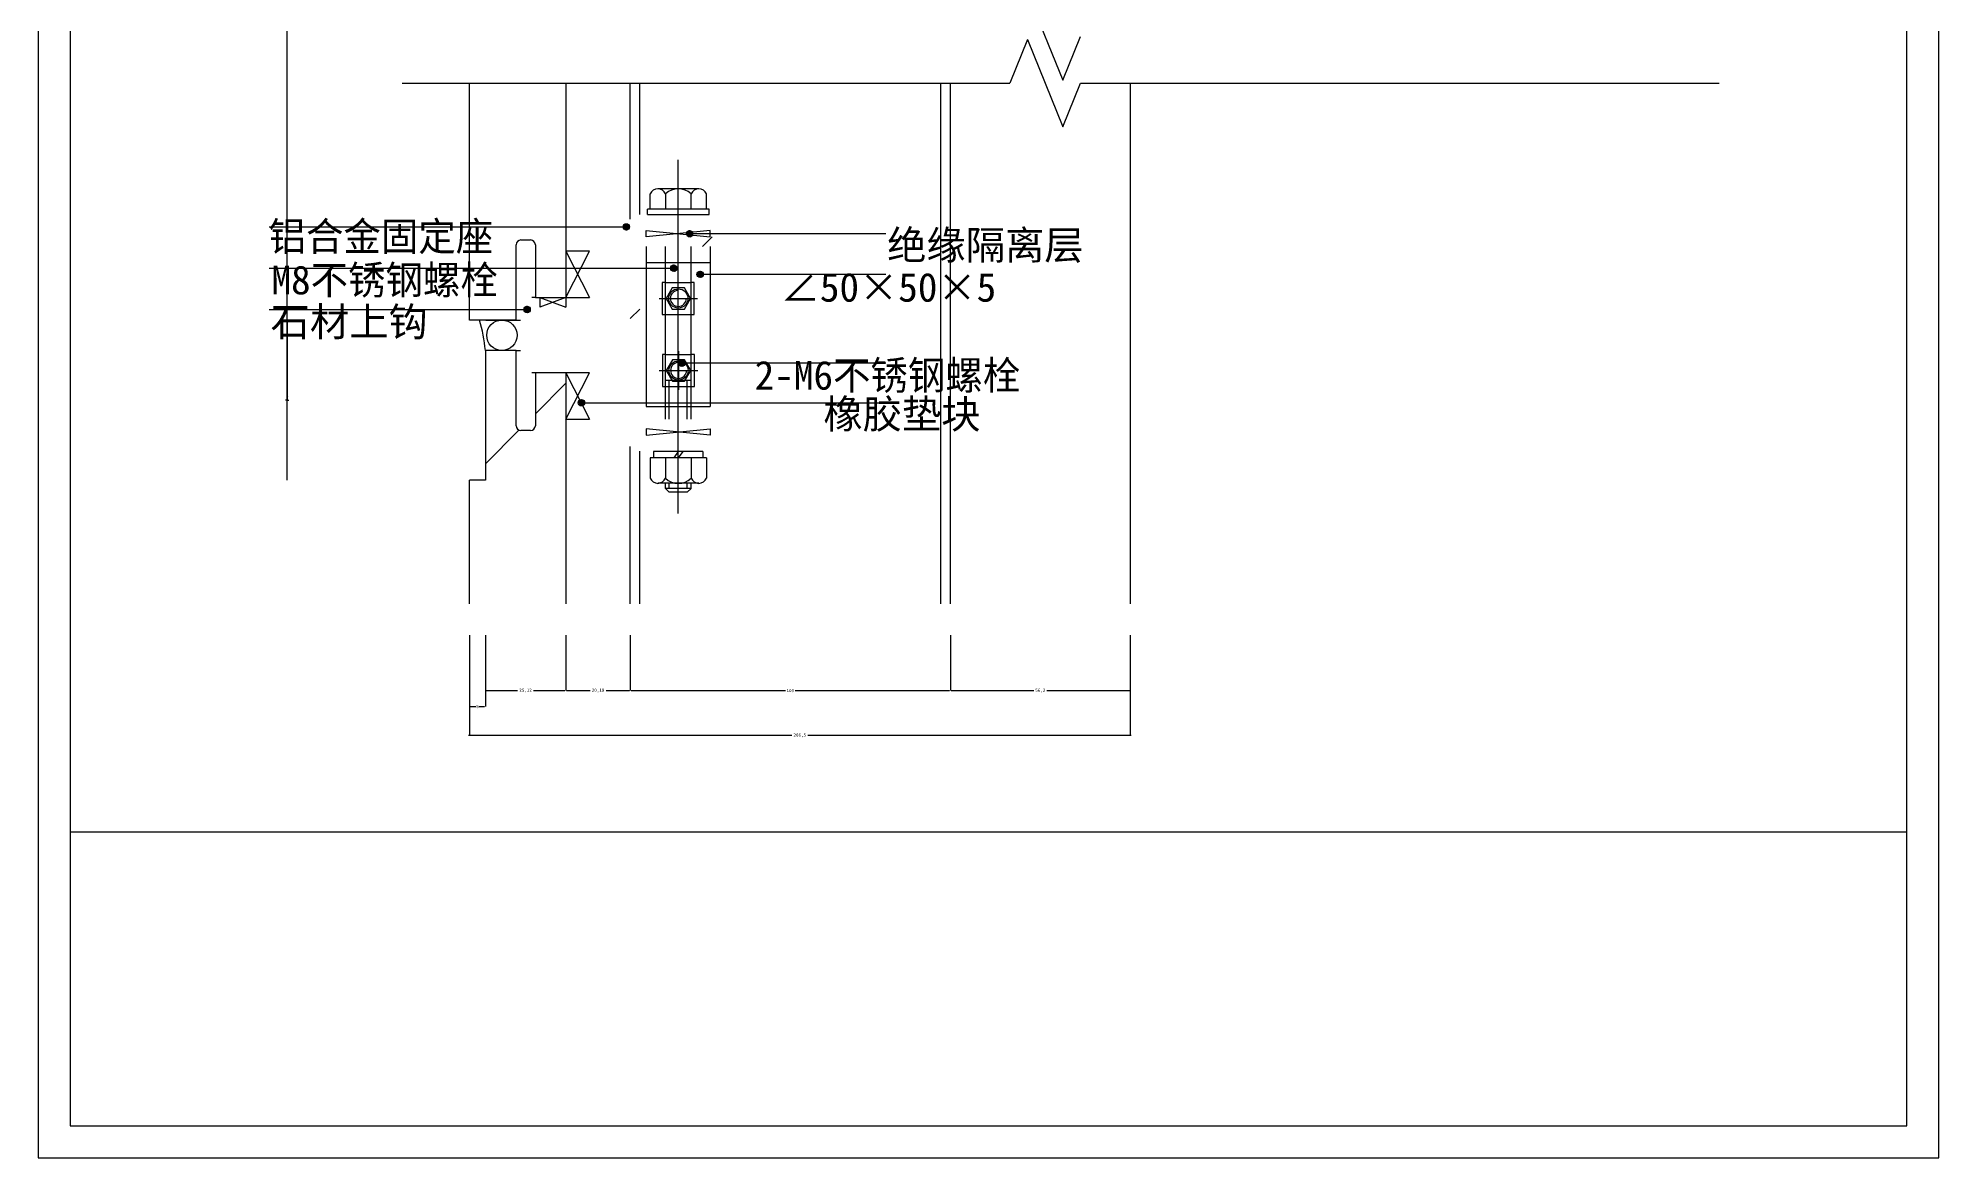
# Model space of a CAD drawing. Header units: metres. Extents: x -1269 to -675, y -2694 to -1854.
# Drawn here: x -1269 to -675, y -2694 to -2344 of the extents above; entities that cross this region are included whole.
import ezdxf

# ---------------------------------------------------------------- set-up
doc = ezdxf.new("R2010")
doc.units = ezdxf.units.M
for name, color, linetype in [('ASHADE', 1, 'Continuous'), ('图层1', 8, 'Continuous'), ('图框', 5, 'Continuous'), ('外形', 3, 'Continuous'), ('文字标注1', 4, 'Continuous'), ('轴线', 6, 'Continuous')]:
    doc.layers.add(name, color=color, linetype=linetype)
doc.dimstyles.get("Standard").update_dxf_attribs({"dimtxt": 2.5, "dimasz": 2.5, "dimexe": 1.25, "dimexo": 0.625, "dimtad": 1, "dimcen": 2.5, "dimazin": 3, "dimtfac": 1, "dimtmove": 0, "dimatfit": 3})

# ---------------------------------------------------------------- blocks, each defined once
blk = doc.blocks.new('_CLOSEDFILLED')
at = {"color": 0, "linetype": 'BYBLOCK'}
blk.add_solid([(-1, 0.2), (0, 0), (-1, -0.2)], dxfattribs=at)
blk = doc.blocks.new('*D8')
for p, q in [((-1191.6, -2036.36), (-1191.6, -2234.11)), ((-1191.85, -2234.11), (-1192.1, -2234.11)), ((-1191.6, -2431.86), (-1191.6, -2234.11)), ((-1191.6, -2234.11), (-1191.6, -2234.11)), ((-1191.35, -2234.11), (-1191.1, -2234.11))]:
    blk.add_line(p, q)
at = {"layer": 'Defpoints'}
for p in [(-1191.6, -2036.36), (-1191.6, -2234.11), (-1191.6, -2431.86)]:
    blk.add_point(p, dxfattribs=at)
at = {"xscale": 0.25, "yscale": 0.25}
blk.add_blockref('_CLOSEDFILLED', (-1191.6, -2234.11), dxfattribs=at)
at = {"xscale": 0.25, "yscale": 0.25, "rotation": 180}
blk.add_blockref('_CLOSEDFILLED', (-1191.6, -2234.11), dxfattribs=at)
at = {"insert": (-1191.6, -2232.985), "char_height": 1, "attachment_point": 5}
blk.add_mtext('700', dxfattribs=at)
blk = doc.blocks.new('*D9')
for p, q in [((-1191.6, -2431.86), (-1191.6, -2456.86)), ((-1191.85, -2456.86), (-1192.1, -2456.86)), ((-1191.6, -2481.86), (-1191.6, -2456.86)), ((-1191.6, -2456.86), (-1191.6, -2456.86)), ((-1191.35, -2456.86), (-1191.1, -2456.86))]:
    blk.add_line(p, q)
at = {"layer": 'Defpoints'}
for p in [(-1191.6, -2431.86), (-1191.6, -2456.86), (-1191.6, -2481.86)]:
    blk.add_point(p, dxfattribs=at)
at = {"xscale": 0.25, "yscale": 0.25}
blk.add_blockref('_CLOSEDFILLED', (-1191.6, -2456.86), dxfattribs=at)
at = {"xscale": 0.25, "yscale": 0.25, "rotation": 180}
blk.add_blockref('_CLOSEDFILLED', (-1191.6, -2456.86), dxfattribs=at)
at = {"insert": (-1191.6, -2455.735), "char_height": 1, "attachment_point": 5}
blk.add_mtext('0', dxfattribs=at)
blk = doc.blocks.new('*D10')
for p, q in [((-1191.6, -1986.36), (-1191.6, -2234.11)), ((-1191.85, -2234.11), (-1192.1, -2234.11)), ((-1191.6, -2481.86), (-1191.6, -2234.11)), ((-1191.6, -2234.11), (-1191.6, -2234.11)), ((-1191.35, -2234.11), (-1191.1, -2234.11))]:
    blk.add_line(p, q)
at = {"layer": 'Defpoints'}
for p in [(-1191.6, -1986.36), (-1191.6, -2234.11), (-1191.6, -2481.86)]:
    blk.add_point(p, dxfattribs=at)
at = {"xscale": 0.25, "yscale": 0.25}
blk.add_blockref('_CLOSEDFILLED', (-1191.6, -2234.11), dxfattribs=at)
at = {"xscale": 0.25, "yscale": 0.25, "rotation": 180}
blk.add_blockref('_CLOSEDFILLED', (-1191.6, -2234.11), dxfattribs=at)
at = {"insert": (-1191.6, -2232.985), "char_height": 1, "attachment_point": 5}
blk.add_mtext('800', dxfattribs=at)
blk = doc.blocks.new('*D11')
for p, q in [((-1134.68, -2530.23), (-1134.68, -2552.57)), ((-1129.68, -2530.23), (-1129.68, -2552.57)), ((-1134.43, -2552.57), (-1132.68, -2552.57)), ((-1131.68, -2552.57), (-1129.93, -2552.57))]:
    blk.add_line(p, q)
at = {"layer": 'Defpoints'}
for p in [(-1134.68, -2530.23), (-1129.68, -2530.23), (-1134.68, -2552.57)]:
    blk.add_point(p, dxfattribs=at)
at = {"xscale": 0.25, "yscale": 0.25, "rotation": 180}
blk.add_blockref('_CLOSEDFILLED', (-1134.68, -2552.57), dxfattribs=at)
at = {"xscale": 0.25, "yscale": 0.25}
blk.add_blockref('_CLOSEDFILLED', (-1129.68, -2552.57), dxfattribs=at)
at = {"insert": (-1132.18, -2552.57), "char_height": 1, "attachment_point": 5}
blk.add_mtext('5', dxfattribs=at)
blk = doc.blocks.new('*D12')
for p, q in [((-1129.68, -2530.23), (-1129.68, -2547.57)), ((-1104.56, -2530.23), (-1104.56, -2547.57)), ((-1129.43, -2547.57), (-1119.62, -2547.57)), ((-1114.62, -2547.57), (-1104.81, -2547.57))]:
    blk.add_line(p, q)
at = {"layer": 'Defpoints'}
for p in [(-1129.68, -2530.23), (-1104.56, -2530.23), (-1129.68, -2547.57)]:
    blk.add_point(p, dxfattribs=at)
at = {"xscale": 0.25, "yscale": 0.25, "rotation": 180}
blk.add_blockref('_CLOSEDFILLED', (-1129.68, -2547.57), dxfattribs=at)
at = {"xscale": 0.25, "yscale": 0.25}
blk.add_blockref('_CLOSEDFILLED', (-1104.56, -2547.57), dxfattribs=at)
at = {"insert": (-1117.12, -2547.57), "char_height": 1, "attachment_point": 5}
blk.add_mtext('25,12', dxfattribs=at)
blk = doc.blocks.new('*D13')
for p, q in [((-1104.56, -2530.23), (-1104.56, -2547.57)), ((-1084.38, -2530.23), (-1084.38, -2547.57)), ((-1104.31, -2547.57), (-1096.97, -2547.57)), ((-1091.97, -2547.57), (-1084.63, -2547.57))]:
    blk.add_line(p, q)
at = {"layer": 'Defpoints'}
for p in [(-1104.56, -2530.23), (-1084.38, -2530.23), (-1104.56, -2547.57)]:
    blk.add_point(p, dxfattribs=at)
at = {"xscale": 0.25, "yscale": 0.25, "rotation": 180}
blk.add_blockref('_CLOSEDFILLED', (-1104.56, -2547.57), dxfattribs=at)
at = {"xscale": 0.25, "yscale": 0.25}
blk.add_blockref('_CLOSEDFILLED', (-1084.38, -2547.57), dxfattribs=at)
at = {"insert": (-1094.47, -2547.57), "char_height": 1, "attachment_point": 5}
blk.add_mtext('20,18', dxfattribs=at)
blk = doc.blocks.new('*D14')
for p, q in [((-1084.38, -2530.23), (-1084.38, -2547.57)), ((-984.38, -2530.23), (-984.38, -2547.57)), ((-1084.13, -2547.57), (-1035.88, -2547.57)), ((-1032.88, -2547.57), (-984.63, -2547.57))]:
    blk.add_line(p, q)
at = {"layer": 'Defpoints'}
for p in [(-1084.38, -2530.23), (-984.38, -2530.23), (-1084.38, -2547.57)]:
    blk.add_point(p, dxfattribs=at)
at = {"xscale": 0.25, "yscale": 0.25, "rotation": 180}
blk.add_blockref('_CLOSEDFILLED', (-1084.38, -2547.57), dxfattribs=at)
at = {"xscale": 0.25, "yscale": 0.25}
blk.add_blockref('_CLOSEDFILLED', (-984.38, -2547.57), dxfattribs=at)
at = {"insert": (-1034.38, -2547.57), "char_height": 1, "attachment_point": 5}
blk.add_mtext('100', dxfattribs=at)
blk = doc.blocks.new('*D15')
for p, q in [((-984.38, -2530.23), (-984.38, -2547.57)), ((-928.18, -2530.23), (-928.18, -2547.57)), ((-984.13, -2547.57), (-958.28, -2547.57)), ((-954.28, -2547.57), (-928.43, -2547.57))]:
    blk.add_line(p, q)
at = {"layer": 'Defpoints'}
for p in [(-984.38, -2530.23), (-928.18, -2530.23), (-984.38, -2547.57)]:
    blk.add_point(p, dxfattribs=at)
at = {"xscale": 0.25, "yscale": 0.25, "rotation": 180}
blk.add_blockref('_CLOSEDFILLED', (-984.38, -2547.57), dxfattribs=at)
at = {"xscale": 0.25, "yscale": 0.25}
blk.add_blockref('_CLOSEDFILLED', (-928.18, -2547.57), dxfattribs=at)
at = {"insert": (-956.28, -2547.57), "char_height": 1, "attachment_point": 5}
blk.add_mtext('56,2', dxfattribs=at)
blk = doc.blocks.new('*D16')
for p, q in [((-1134.68, -2530.23), (-1134.68, -2561.57)), ((-928.18, -2530.23), (-928.18, -2561.57)), ((-1033.93, -2561.57), (-1134.93, -2561.57)), ((-927.93, -2561.57), (-1028.93, -2561.57))]:
    blk.add_line(p, q)
at = {"layer": 'Defpoints'}
for p in [(-1134.68, -2530.23), (-928.18, -2530.23), (-928.18, -2561.57)]:
    blk.add_point(p, dxfattribs=at)
at = {"xscale": 0.25, "yscale": 0.25}
blk.add_blockref('_CLOSEDFILLED', (-1134.68, -2561.57), dxfattribs=at)
at = {"xscale": 0.25, "yscale": 0.25, "rotation": 180}
blk.add_blockref('_CLOSEDFILLED', (-928.18, -2561.57), dxfattribs=at)
at = {"insert": (-1031.43, -2561.57), "char_height": 1, "attachment_point": 5}
blk.add_mtext('206,5', dxfattribs=at)

msp = doc.modelspace()

# ---------------------------------------------------------------- hatches: boundary and pattern name
at = {"layer": 'ASHADE'}
h = msp.add_hatch(dxfattribs=at)
h.set_pattern_fill('SOLID')
h.paths.add_polyline_path([(-1086.64, -2402.77, 1), (-1084.64, -2402.77, 1)])
h = msp.add_hatch(dxfattribs=at)
h.set_pattern_fill('SOLID')
h.paths.add_polyline_path([(-1066.85, -2404.91, 1), (-1064.85, -2404.91, 1)])
h = msp.add_hatch(dxfattribs=at)
h.set_pattern_fill('SOLID')
h.paths.add_polyline_path([(-1071.82, -2415.67, 1), (-1069.82, -2415.67, 1)])
h = msp.add_hatch(dxfattribs=at)
h.set_pattern_fill('SOLID')
h.paths.add_polyline_path([(-1063.55, -2417.6, 1), (-1061.55, -2417.6, 1)])
h = msp.add_hatch(dxfattribs=at)
h.set_pattern_fill('SOLID')
h.paths.add_polyline_path([(-1117.64, -2428.57, 1), (-1115.64, -2428.57, 1)])
h = msp.add_hatch(dxfattribs=at)
h.set_pattern_fill('SOLID')
h.paths.add_polyline_path([(-1069.28, -2445.33, 1), (-1067.28, -2445.33, 1)])
h = msp.add_hatch(dxfattribs=at)
h.set_pattern_fill('SOLID')
h.paths.add_polyline_path([(-1100.64, -2457.68, 1), (-1098.64, -2457.68, 1)])
at = {"layer": '图层1'}
h = msp.add_hatch(dxfattribs=at)
h.set_pattern_fill('ANSI33', scale=50)
h.paths.add_polyline_path([(-1104.56, -2357.88), (-1134.68, -2357.88), (-1134.68, -2431.86), (-1120.06, -2431.86), (-1120.06, -2408.36, -0.41), (-1118.56, -2406.86), (-1115.56, -2406.86, -0.41), (-1114.06, -2408.36), (-1114.06, -2424.86), (-1104.56, -2424.86)])
h = msp.add_hatch(dxfattribs=at)
h.set_pattern_fill('AR-CONC', scale=10)
h.paths.add_polyline_path([(-928.18, -2520.43), (-783.02, -2520.43), (-783.02, -2357.88), (-928.18, -2357.88)])
h = msp.add_hatch(dxfattribs=at)
h.set_pattern_fill('ANSI31', scale=200)
h.paths.add_polyline_path([(-928.18, -2357.88), (-928.18, -2520.43), (-783.02, -2520.43), (-783.02, -2357.88)])
h = msp.add_hatch(dxfattribs=at)
h.set_pattern_fill('AR-SAND')
h.paths.add_polyline_path([(-1118.56, -2406.86, 0.41), (-1120.06, -2408.36), (-1120.06, -2424.86), (-1119.18, -2424.86), (-1119.18, -2413.19, -0.6), (-1117.93, -2410.86), (-1116.43, -2410.86, -0.6), (-1115.18, -2413.19), (-1115.18, -2424.86), (-1114.06, -2424.86), (-1114.06, -2408.36, 0.41), (-1115.56, -2406.86)])
h = msp.add_hatch(dxfattribs=at)
h.set_pattern_fill('ANSI31', scale=20)
h.paths.add_polyline_path([(-1059.38, -2408.86, -0.41), (-1057.38, -2410.86), (-1057.38, -2415.86), (-1054.38, -2415.86), (-1054.38, -2410.86, 0.41), (-1059.38, -2405.86), (-1069.38, -2405.86), (-1069.38, -2408.86)])
h.paths.add_polyline_path([(-1079.38, -2405.86, 0.41), (-1084.38, -2410.86), (-1084.38, -2460.86, 0.41), (-1079.38, -2465.86), (-1069.38, -2465.86), (-1069.38, -2462.86), (-1079.38, -2462.86, -0.41), (-1081.38, -2460.86), (-1081.38, -2410.86, -0.41), (-1079.38, -2408.86), (-1069.38, -2408.86), (-1069.38, -2405.86)])
h.paths.add_polyline_path([(-1059.38, -2465.86, 0.41), (-1054.38, -2460.86), (-1054.38, -2455.86), (-1057.38, -2455.86), (-1057.38, -2460.86, -0.41), (-1059.38, -2462.86), (-1069.38, -2462.86), (-1069.38, -2465.86)])
h = msp.add_hatch(dxfattribs=at)
h.set_pattern_fill('AR-SAND')
h.paths.add_polyline_path([(-1129.68, -2441.36, 0.05), (-1131.53, -2431.86), (-1124.51, -2431.86, 0.41), (-1129.26, -2436.61, 0.41), (-1124.51, -2441.36)])
h = msp.add_hatch(dxfattribs=at)
h.set_pattern_fill('ANSI37', scale=20)
h.paths.add_polyline_path([(-1129.26, -2436.61, 1), (-1119.76, -2436.61, 1)])
h = msp.add_hatch(dxfattribs=at)
h.set_pattern_fill('ANSI33', scale=50)
h.paths.add_polyline_path([(-1104.56, -2448.36), (-1114.06, -2448.36), (-1114.06, -2464.86, -0.41), (-1115.56, -2466.36), (-1118.56, -2466.36, -0.41), (-1120.06, -2464.86), (-1120.06, -2441.36), (-1129.68, -2441.36), (-1129.68, -2481.86), (-1134.68, -2481.86), (-1134.68, -2520.43), (-1104.56, -2520.43)])
h = msp.add_hatch(dxfattribs=at)
h.set_pattern_fill('AR-SAND')
h.paths.add_polyline_path([(-1119.18, -2441.86, -0.41), (-1118.68, -2441.36), (-1120.06, -2441.36), (-1120.06, -2464.86, 0.41), (-1118.56, -2466.36), (-1115.56, -2466.36, 0.41), (-1114.06, -2464.86), (-1114.06, -2448.36), (-1115.18, -2448.36), (-1115.18, -2460.03, -0.6), (-1116.43, -2462.36), (-1117.93, -2462.36, -0.6), (-1119.18, -2460.03)])

# ---------------------------------------------------------------- linework, layer by layer
for p, q in [((-960.27, -2329.71), (-949.24, -2357)), ((-960.27, -2344.24), (-965.78, -2357.88)), ((-960.27, -2344.24), (-949.24, -2371.53)), ((-949.24, -2357), (-943.72, -2343.36)), ((-1155.71, -2357.88), (-965.78, -2357.88)), ((-949.24, -2371.53), (-943.72, -2357.88)), ((-943.72, -2357.88), (-744.12, -2357.88)), ((-1078.18, -2397.26), (-1078.18, -2392.46)), ((-1062.98, -2390.86), (-1075.78, -2390.86)), ((-1060.58, -2397.26), (-1060.58, -2392.46)), ((-1078.98, -2398.86), (-1078.98, -2397.26)), ((-1078.98, -2398.86), (-1059.78, -2398.86)), ((-1079.38, -2405.86), (-1079.38, -2403.86)), ((-1079.38, -2403.86), (-1059.38, -2405.86)), ((-1059.38, -2403.86), (-1079.38, -2405.86)), ((-1059.38, -2405.86), (-1059.38, -2403.86)), ((-1104.56, -2410.36), (-1097.18, -2424.86)), ((-1097.18, -2410.36), (-1104.56, -2410.36)), ((-1104.56, -2424.86), (-1097.18, -2410.36)), ((-1079.38, -2408.86), (-1079.38, -2458.86)), ((-1073.4, -2462.86), (-1073.4, -2408.86)), ((-1065.4, -2462.86), (-1065.4, -2408.86)), ((-1059.38, -2408.86), (-1059.38, -2458.86)), ((-1079.38, -2413.86), (-1073.4, -2413.86)), ((-1065.4, -2413.86), (-1059.38, -2413.86)), ((-1114.06, -2424.86), (-1115.18, -2424.86)), ((-1112.68, -2424.86), (-1112.68, -2427.86)), ((-1104.56, -2424.86), (-1112.68, -2427.86)), ((-1112.68, -2424.86), (-1104.56, -2427.86)), ((-1104.56, -2424.86), (-1097.18, -2424.86)), ((-1104.56, -2424.86), (-1104.56, -2427.86)), ((-1104.56, -2462.86), (-1097.18, -2448.36)), ((-1104.56, -2448.36), (-1097.18, -2462.86)), ((-1097.18, -2448.36), (-1104.56, -2448.36)), ((-1073.4, -2450.59), (-1065.4, -2450.59)), ((-1072.2, -2462.86), (-1072.2, -2450.59)), ((-1066.6, -2462.86), (-1066.6, -2450.59)), ((-1079.38, -2458.86), (-1073.4, -2458.86)), ((-1065.4, -2458.86), (-1059.38, -2458.86)), ((-1104.56, -2462.86), (-1097.18, -2462.86)), ((-1079.38, -2465.86), (-1079.38, -2467.86)), ((-1059.38, -2467.86), (-1079.38, -2465.86)), ((-1079.38, -2467.86), (-1059.38, -2465.86)), ((-1059.38, -2465.86), (-1059.38, -2467.86)), ((-1078.2, -2474.86), (-1078.2, -2481.25)), ((-1060.6, -2474.86), (-1078.2, -2474.86)), ((-1077.12, -2472.86), (-1077.12, -2474.86)), ((-1061.68, -2472.86), (-1077.12, -2472.86)), ((-1061.68, -2474.86), (-1077.12, -2474.86)), ((-1073.4, -2474.86), (-1073.4, -2481.25)), ((-1069.38, -2472.86), (-1070.8, -2474.86)), ((-1067.97, -2472.86), (-1069.39, -2474.86)), ((-1065.4, -2474.86), (-1065.4, -2481.25)), ((-1061.68, -2472.86), (-1061.68, -2474.86)), ((-1060.6, -2474.86), (-1060.6, -2481.25)), ((-1063, -2482.85), (-1075.8, -2482.85)), ((-1073.4, -2484.45), (-1073.4, -2482.85)), ((-1072.2, -2484.45), (-1072.2, -2482.85)), ((-1066.6, -2484.45), (-1066.6, -2482.85)), ((-1065.4, -2484.45), (-1065.4, -2482.85)), ((-1065.4, -2484.45), (-1073.4, -2484.45)), ((-1073.4, -2484.45), (-1072.2, -2485.65)), ((-1066.6, -2485.65), (-1072.2, -2485.65)), ((-1066.6, -2485.65), (-1065.4, -2484.45))]:
    msp.add_line(p, q)
for points in [[(-1065.38, -2397.26), (-1065.38, -2392.46, 0.4), (-1073.38, -2392.46), (-1073.38, -2397.26)], [(-1078.2, -2481.25, 0.67), (-1073.4, -2481.25, 0.4), (-1065.4, -2481.25, 0.67), (-1060.6, -2481.25)]]:
    msp.add_lwpolyline(points, format="xyb")
for points in [[(-1059.78, -2398.86), (-1059.78, -2397.26), (-1078.98, -2397.26)], [(-1073.4, -2420.11), (-1074.38, -2420.11), (-1074.38, -2430.11), (-1073.4, -2430.11)], [(-1065.4, -2430.11), (-1064.38, -2430.11), (-1064.38, -2420.11), (-1065.4, -2420.11)], [(-1073.34, -2442.61), (-1074.32, -2442.61), (-1074.32, -2452.61), (-1073.34, -2452.61)], [(-1065.34, -2452.61), (-1064.32, -2452.61), (-1064.32, -2442.61), (-1065.34, -2442.61)]]:
    msp.add_lwpolyline(points)
msp.add_circle((-1124.51, -2436.61), 4.75)
for centre, radius, start, end in [((-1075.78, -2393.46), 2.6, 22.62, 157.38), ((-1062.98, -2393.46), 2.6, 22.62, 157.38), ((-1177.25, -2445.66), 47.76, 5.17, 16.8)]:
    msp.add_arc(centre, radius, start, end)
at = {"layer": 'ASHADE'}
for p, q in [((-1197.21, -2402.77), (-1085.64, -2402.77)), ((-1004.49, -2404.91), (-1065.85, -2404.91)), ((-1197.21, -2415.67), (-1070.82, -2415.67)), ((-1004.49, -2417.6), (-1062.55, -2417.6)), ((-1197.21, -2428.57), (-1116.64, -2428.57)), ((-1004.49, -2445.33), (-1068.28, -2445.33)), ((-1099.64, -2457.68), (-1004.28, -2457.68))]:
    msp.add_line(p, q, dxfattribs=at)
for centre in [(-1085.64, -2402.77), (-1065.85, -2404.91), (-1070.82, -2415.67), (-1062.55, -2417.6), (-1116.64, -2428.57), (-1068.28, -2445.33), (-1099.64, -2457.68)]:
    msp.add_circle(centre, 1, dxfattribs=at)
at = {"layer": '图层1'}
for p, q in [((-1269.46, -1853.52), (-1269.46, -2693.52)), ((-675.46, -2693.52), (-675.46, -1853.52)), ((-1081.38, -2398.87), (-1081.38, -2357.88)), ((-987.38, -2520.43), (-987.38, -2357.88)), ((-1073.4, -2413.86), (-1065.4, -2413.86)), ((-1073.4, -2420.11), (-1065.4, -2420.11)), ((-1120.06, -2431.86), (-1118.68, -2431.86)), ((-1073.4, -2430.11), (-1065.4, -2430.11)), ((-1120.06, -2441.36), (-1118.68, -2441.36)), ((-1073.34, -2442.61), (-1065.34, -2442.61)), ((-1114.06, -2448.36), (-1115.18, -2448.36)), ((-1073.34, -2452.61), (-1065.34, -2452.61)), ((-1073.4, -2458.86), (-1065.4, -2458.86)), ((-1081.38, -2520.43), (-1081.38, -2472.85)), ((-1269.46, -2693.52), (-675.46, -2693.52))]:
    msp.add_line(p, q, dxfattribs=at)
for points in [[(-1071.29, -2421.8), (-1073.2, -2425.11), (-1071.29, -2428.42), (-1067.47, -2428.42), (-1065.56, -2425.11), (-1067.47, -2421.8)], [(-1071.23, -2444.3), (-1073.14, -2447.61), (-1071.23, -2450.92), (-1067.41, -2450.92), (-1065.5, -2447.61), (-1067.41, -2444.3)]]:
    msp.add_lwpolyline(points, close=True, dxfattribs=at)
for centre in [(-1069.38, -2425.11), (-1069.32, -2447.61)]:
    msp.add_circle(centre, 3, dxfattribs=at)
for centre in [(-1069.38, -2425.11), (-1069.32, -2447.61)]:
    msp.add_arc(centre, 2.5, 90, 0, dxfattribs=at)
at = {"layer": '图框'}
for p, q in [((-1259.46, -1863.52), (-1259.46, -2683.52)), ((-685.46, -2683.52), (-685.46, -1863.52)), ((-1259.46, -2683.52), (-685.46, -2683.52))]:
    msp.add_line(p, q, dxfattribs=at)
at = {"layer": '外形'}
for p, q in [((-1134.68, -2431.86), (-1134.68, -2357.88)), ((-1104.56, -2357.88), (-1104.56, -2424.86)), ((-928.18, -2357.88), (-928.18, -2520.43)), ((-1120.06, -2431.86), (-1120.06, -2408.36)), ((-1118.56, -2406.86), (-1115.56, -2406.86)), ((-1114.06, -2408.36), (-1114.06, -2424.86)), ((-1114.06, -2424.86), (-1104.56, -2424.86)), ((-1120.06, -2431.86), (-1134.68, -2431.86)), ((-1129.56, -2431.86), (-1120.06, -2431.86)), ((-1129.68, -2441.36), (-1129.68, -2481.86)), ((-1120.06, -2441.36), (-1129.68, -2441.36)), ((-1120.06, -2464.86), (-1120.06, -2441.36)), ((-1114.06, -2448.36), (-1114.06, -2464.86)), ((-1104.56, -2448.36), (-1114.06, -2448.36)), ((-1104.56, -2448.36), (-1104.56, -2520.43)), ((-1115.56, -2466.36), (-1118.56, -2466.36)), ((-1134.68, -2520.43), (-1134.68, -2481.86)), ((-1129.68, -2481.86), (-1134.68, -2481.86)), ((-1259.46, -2591.68), (-685.46, -2591.68))]:
    msp.add_line(p, q, dxfattribs=at)
for centre, start, end in [((-1118.56, -2408.36), 90, 180), ((-1115.56, -2408.36), 0, 90), ((-1118.56, -2464.86), 180, 270), ((-1115.56, -2464.86), 270, 0)]:
    msp.add_arc(centre, 1.5, start, end, dxfattribs=at)
at = {"layer": '文字标注1'}
for p, q in [((-1084.38, -2400.36), (-1084.38, -2357.88)), ((-984.38, -2520.43), (-984.38, -2357.88)), ((-1084.38, -2520.43), (-1084.38, -2471.36))]:
    msp.add_line(p, q, dxfattribs=at)
at = {"layer": '轴线'}
for p, q in [((-1069.38, -2492.31), (-1069.38, -2381.85)), ((-1075.42, -2425.11), (-1063.34, -2425.11)), ((-1069.32, -2441.57), (-1069.32, -2453.65)), ((-1075.36, -2447.61), (-1063.28, -2447.61))]:
    msp.add_line(p, q, dxfattribs=at)

# ---------------------------------------------------------------- texts
at = {"layer": 'ASHADE', "char_height": 9, "attachment_point": 1}
for s, insert in [('铝合金固定座', (-1197.41, -2401.25)), ('{\\fSystem|b0|i0|c134|p32;绝缘隔离层}', (-1004.12, -2403.95)), ('M8不锈钢螺栓', (-1196.52, -2414.83)), ('∠50×50×5', (-1037.4, -2417.13)), ('{\\fSystem|b0|i0|c134|p32;石材上钩}', (-1196.75, -2427.9)), ('2-M6不锈钢螺栓', (-1045.53, -2444.6)), ('{\\fSystem|b0|i0|c134|p32;橡胶垫块}', (-1024.06, -2456.71))]:
    msp.add_mtext(s, dxfattribs=dict(at, insert=insert))

# ---------------------------------------------------------------- dimensions: what is measured, and where the dimension line sits
for p1, p2, text, picture in [((-1191.6, -1986.36), (-1191.6, -2481.86), '800', '*D10'), ((-1191.6, -2036.36), (-1191.6, -2431.86), '700', '*D8')]:
    dim = msp.add_linear_dim(base=(-1191.6, -2234.11), p1=p1, p2=p2, text=text, dimstyle='Standard')
    dim.commit()
    dim.dimension.update_dxf_attribs({"geometry": picture, "text_midpoint": (-1191.6, -2232.985)})
for base, p1, p2, picture, middle in [((-1191.6, -2456.86), (-1191.6, -2431.86), (-1191.6, -2481.86), '*D9', (-1191.6, -2455.735)), ((-928.18, -2561.57), (-928.18, -2530.23), (-1134.68, -2530.23), '*D16', (-1031.43, -2561.57)), ((-1134.68, -2552.57), (-1134.68, -2530.23), (-1129.68, -2530.23), '*D11', (-1132.18, -2552.57)), ((-1129.68, -2547.57), (-1129.68, -2530.23), (-1104.56, -2530.23), '*D12', (-1117.12, -2547.57)), ((-1104.56, -2547.57), (-1104.56, -2530.23), (-1084.38, -2530.23), '*D13', (-1094.47, -2547.57)), ((-1084.38, -2547.57), (-1084.38, -2530.23), (-984.38, -2530.23), '*D14', (-1034.38, -2547.57)), ((-984.38, -2547.57), (-984.38, -2530.23), (-928.18, -2530.23), '*D15', (-956.28, -2547.57))]:
    dim = msp.add_linear_dim(base=base, p1=p1, p2=p2, dimstyle='Standard')
    dim.commit()
    dim.dimension.update_dxf_attribs({"geometry": picture, "text_midpoint": middle})

doc.saveas('drawing.dxf')
